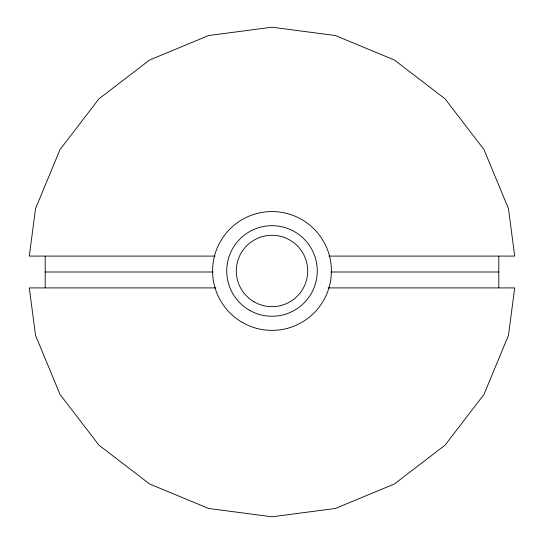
<?xml version="1.0" encoding="UTF-8"?>
<svg xmlns="http://www.w3.org/2000/svg" width="544" height="544" viewBox="0 0 544 544"><rect width="100%" height="100%" fill="white"/><g stroke="black" fill="none" stroke-linecap="round" stroke-linejoin="round"><path stroke-width="0.82" d="M214.975 256.095L29.294 256.095L35.544 208.644L59.996 149.6L98.899 98.899L149.6 59.996L208.644 35.544L272 27.2L335.356 35.544L394.4 59.996L445.101 98.899L484.004 149.6L508.456 208.644L514.706 256.095L329.025 256.095M45.2 272L213.302 272M330.698 272L498.8 272M215.975 287.905L29.294 287.905L35.544 335.356L59.996 394.4L98.899 445.101L149.6 484.004L208.644 508.456L272 516.8L335.356 508.456L394.4 484.004L445.101 445.101L484.004 394.4L508.456 335.356L514.706 287.905L328.025 287.905M498.8 256.095L498.8 287.905M45.2 256.095L45.2 287.905M249.356 310.189A45.288 45.288 0 0 0 317.288 270.966A45.288 45.288 0 0 0 249.356 231.751A45.288 45.288 0 0 0 249.356 310.189M254.15 301.879A35.693 35.693 0 0 0 307.693 270.966A35.693 35.693 0 0 0 254.15 240.054A35.693 35.693 0 0 0 254.15 301.879M242.298 322.408A59.398 59.398 0 0 0 331.398 270.966A59.398 59.398 0 0 0 242.298 219.524A59.398 59.398 0 0 0 242.298 322.408"/></g></svg>
